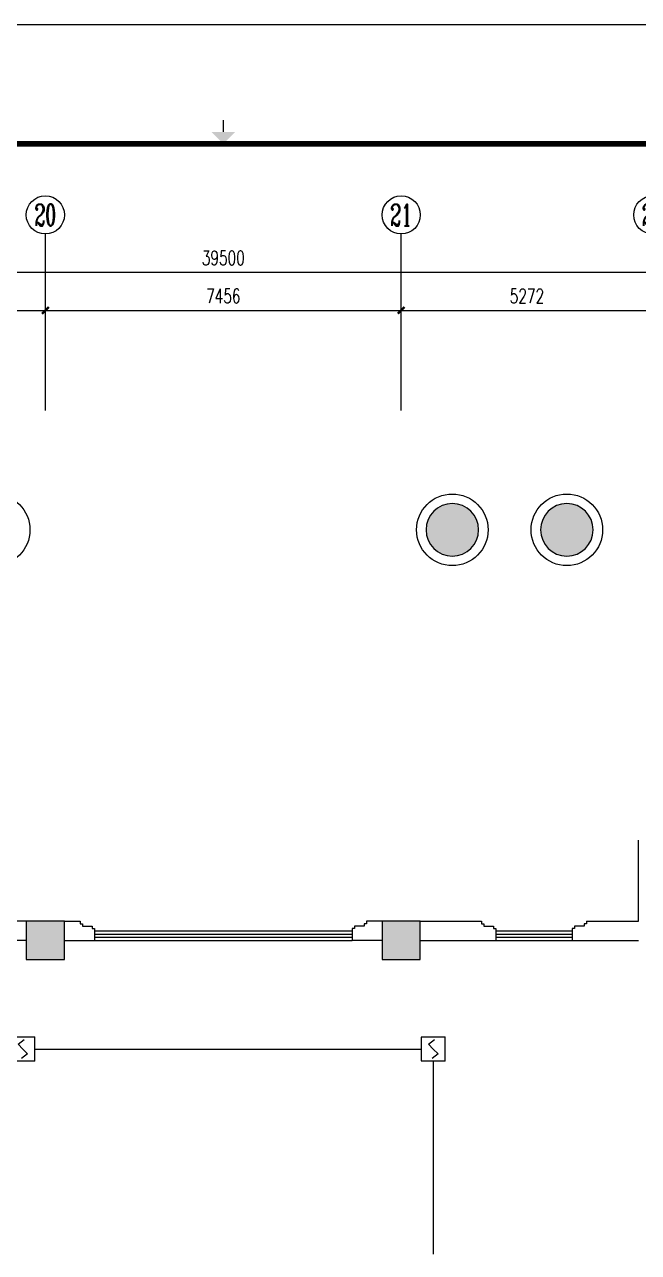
# Model space of a CAD drawing. Extents: x 190999 to 918899, y -200814 to 215286.
# Drawn here: x 788585 to 801449, y 11268 to 36986 of the extents above; entities that cross this region are included whole.
import ezdxf
from ezdxf.enums import TextEntityAlignment as Align

# ---------------------------------------------------------------- set-up
doc = ezdxf.new("R2010")
doc.units = 0
doc.header["$LTSCALE"] = 1000
doc.header["$MEASUREMENT"] = 0
doc.layers.get('Defpoints').update_dxf_attribs({"color": 1})
for name, color, linetype in [('00-EQUIP', 3, 'Continuous'), ('00-WIRE-4', 6, 'Continuous'), ('A-墙线', 2, 'Continuous'), ('A-外包装修', 250, 'Continuous'), ('A-外窗', 145, 'Continuous'), ('AXIS', 3, 'Continuous'), ('AXIS_TEXT', 7, 'Continuous'), ('COLUMN', 2, 'Continuous'), ('PUB_HATCH', 250, 'Continuous'), ('图框', 189, 'Continuous')]:
    doc.layers.add(name, color=color, linetype=linetype)
doc.styles.add('_TCH_AXIS', font='COMPLEX', dxfattribs={"bigfont": 'GBCBIG'})
doc.styles.add('COMPLEX', font='COMPLEX')
doc.styles.add('DIM_FONT', font='SIMPLEX', dxfattribs={"width": 0.7, "bigfont": 'GBCBIG'})
doc.styles.get("Standard").update_dxf_attribs({"font": 'simhei.ttf'})
doc.dimstyles.new('DIMN', dxfattribs={"dimtxt": 300, "dimasz": 100, "dimexe": 250, "dimexo": 300, "dimgap": 150, "dimtad": 1, "dimdec": 0, "dimzin": 0, "dimdsep": 46, "dimtxsty": 'DIM_FONT', "dimblk": 'ARCHTICK', "dimcen": 0.09, "dimclrt": 7, "dimazin": 2, "dimtfac": 1, "dimtdec": 0, "dimtix": 1, "dimtmove": 2, "dimatfit": 3, "dimfxl": 0, "dimtolj": 1, "dimtzin": 0, "dimarcsym": 0})

# ---------------------------------------------------------------- blocks, each defined once
blk = doc.blocks.new('TJAD_TK_A0')
at = {"layer": '图框'}
blk.add_line((973, -441.7), (973, 399.3), dxfattribs=at)
at = {"layer": '图框', "const_width": 1.2}
blk.add_lwpolyline([(2152, -431.7), (2152, 389.3), (998, 389.3), (998, -431.7)], close=True, dxfattribs=at)
at = {"layer": '图框', "const_width": 0.3}
blk.add_lwpolyline([(995.5, -21.2), (993, -21.2)], dxfattribs=at)
at = {"layer": '图框'}
blk.add_solid([(995.5, -23.7), (995.5, -18.7), (998, -21.2)], dxfattribs=at)
blk = doc.blocks.new('_ArchTick')
at = {"const_width": 0.5}
blk.add_lwpolyline([(-0.7, -0.7), (0.7, 0.7)], dxfattribs=at)
blk = doc.blocks.new('*D709')
at = {"layer": 'AXIS', "color": 0, "lineweight": -2}
for p, q in [((783749, 29775), (783749, 31250)), ((789021, 29775), (789021, 31250)), ((783749, 31000), (789021, 31000))]:
    blk.add_line(p, q, dxfattribs=at)
at = {"layer": 'Defpoints', "color": 0}
for p in [(789021, 31000), (783749, 29475), (789021, 29475)]:
    blk.add_point(p, dxfattribs=at)
at = {"layer": 'AXIS', "color": 0, "lineweight": -2, "xscale": 100, "yscale": 100, "zscale": 100, "rotation": 180}
blk.add_blockref('_ArchTick', (783749, 31000), dxfattribs=at)
at = {"layer": 'AXIS', "color": 0, "lineweight": -2, "xscale": 100, "yscale": 100, "zscale": 100}
blk.add_blockref('_ArchTick', (789021, 31000), dxfattribs=at)
at = {"layer": 'AXIS', "color": 7, "insert": (786385, 31300), "char_height": 300, "attachment_point": 5, "style": 'DIM_FONT'}
blk.add_mtext('\\A1;5272', dxfattribs=at)
blk = doc.blocks.new('*D710')
at = {"layer": 'AXIS', "color": 0, "lineweight": -2}
for p, q in [((789021, 29775), (789021, 31250)), ((796476, 29775), (796476, 31250)), ((789021, 31000), (796476, 31000))]:
    blk.add_line(p, q, dxfattribs=at)
at = {"layer": 'Defpoints', "color": 0}
for p in [(796476, 31000), (789021, 29475), (796476, 29475)]:
    blk.add_point(p, dxfattribs=at)
at = {"layer": 'AXIS', "color": 0, "lineweight": -2, "xscale": 100, "yscale": 100, "zscale": 100, "rotation": 180}
blk.add_blockref('_ArchTick', (789021, 31000), dxfattribs=at)
at = {"layer": 'AXIS', "color": 0, "lineweight": -2, "xscale": 100, "yscale": 100, "zscale": 100}
blk.add_blockref('_ArchTick', (796476, 31000), dxfattribs=at)
at = {"layer": 'AXIS', "color": 7, "insert": (792749, 31300), "char_height": 300, "attachment_point": 5, "style": 'DIM_FONT'}
blk.add_mtext('\\A1;7456', dxfattribs=at)
blk = doc.blocks.new('*D711')
at = {"layer": 'AXIS', "color": 0, "lineweight": -2}
for p, q in [((796476, 29775), (796476, 31250)), ((801749, 29775), (801749, 31250)), ((796476, 31000), (801749, 31000))]:
    blk.add_line(p, q, dxfattribs=at)
at = {"layer": 'Defpoints', "color": 0}
for p in [(801749, 31000), (796476, 29475), (801749, 29475)]:
    blk.add_point(p, dxfattribs=at)
at = {"layer": 'AXIS', "color": 0, "lineweight": -2, "xscale": 100, "yscale": 100, "zscale": 100, "rotation": 180}
blk.add_blockref('_ArchTick', (796476, 31000), dxfattribs=at)
at = {"layer": 'AXIS', "color": 0, "lineweight": -2, "xscale": 100, "yscale": 100, "zscale": 100}
blk.add_blockref('_ArchTick', (801749, 31000), dxfattribs=at)
at = {"layer": 'AXIS', "color": 7, "insert": (799112, 31300), "char_height": 300, "attachment_point": 5, "style": 'DIM_FONT'}
blk.add_mtext('\\A1;5272', dxfattribs=at)
blk = doc.blocks.new('*D716')
at = {"layer": 'AXIS', "color": 0, "lineweight": -2}
for p, q in [((772999, 29775), (772999, 32050)), ((812499, 29775), (812499, 32050)), ((772999, 31800), (812499, 31800))]:
    blk.add_line(p, q, dxfattribs=at)
at = {"layer": 'Defpoints', "color": 0}
for p in [(812499, 31800), (772999, 29475), (812499, 29475)]:
    blk.add_point(p, dxfattribs=at)
at = {"layer": 'AXIS', "color": 0, "lineweight": -2, "xscale": 100, "yscale": 100, "zscale": 100, "rotation": 180}
blk.add_blockref('_ArchTick', (772999, 31800), dxfattribs=at)
at = {"layer": 'AXIS', "color": 0, "lineweight": -2, "xscale": 100, "yscale": 100, "zscale": 100}
blk.add_blockref('_ArchTick', (812499, 31800), dxfattribs=at)
at = {"layer": 'AXIS', "color": 7, "insert": (792749, 32100), "char_height": 300, "attachment_point": 5, "style": 'DIM_FONT'}
blk.add_mtext('\\A1;39500', dxfattribs=at)
blk = doc.blocks.new('_AXISO')
blk.add_circle((0, 0), 0.5)
at = {"layer": 'AXIS_TEXT', "style": 'COMPLEX', "width": 1.041667}
blk.add_attdef('A', text='', height=0.56, dxfattribs=at).set_placement((-0.25, -0.28), (0.25, -0.28), align=Align.FIT)
blk = doc.blocks.new('_LINKPT1')
at = {"color": 0}
blk.add_line((0, 0), (0, 0), dxfattribs=at)
blk = doc.blocks.new('3S1KCGW2')
for p, q in [((0.5, 0.5), (-0.5, 0.5)), ((-0.5, 0.5), (-0.5, -0.5)), ((-0.2, 0.2), (0.05, 0.4)), ((0, 0), (-0.2, 0.2)), ((0, 0), (0.2, -0.2)), ((0.5, -0.5), (0.5, 0.5)), ((-0.5, -0.5), (0.5, -0.5)), ((0.2, -0.2), (-0.05, -0.4))]:
    blk.add_line(p, q)
at = {"const_width": 0.04, "flags": 128}
blk.add_lwpolyline([(-0.5, -0.5), (-0.5, 0.5), (0.5, 0.5), (0.5, -0.5)], close=True, dxfattribs=at)
at = {"xscale": 0.002, "yscale": 0.002, "zscale": 0.002}
for p in [(-0.5, 0), (0, 0.5), (0.5, 0), (0, -0.5)]:
    blk.add_blockref('_LINKPT1', p, dxfattribs=at)
at = {"flags": 9}
blk.add_attdef('A', (0, 0), '', height=0.00002, dxfattribs=at)

msp = doc.modelspace()

# ---------------------------------------------------------------- hatches: boundary and pattern name
at = {"layer": 'PUB_HATCH'}
for points in [[(798098.5, 26403.7, 1), (796998.5, 26403.7, 1)], [(800498.5, 26403.7, 1), (799398.5, 26403.7, 1)], [(789420.6, 17403.7), (789420.6, 18203.7), (788620.6, 18203.7), (788620.6, 17403.7)], [(796076.5, 17403.7), (796876.5, 17403.7), (796876.5, 18203.7), (796076.5, 18203.7)]]:
    msp.add_hatch(color=256, dxfattribs=at).paths.add_polyline_path(points)

# ---------------------------------------------------------------- linework, layer by layer
at = {"layer": '00-WIRE-4'}
for p, q in [((788798.5, 15528.7), (796898.5, 15528.7)), ((797148.5, 15278.7), (797148.5, 11228.7))]:
    msp.add_line(p, q, dxfattribs=at)
at = {"layer": 'A-墙线'}
for p, q in [((801448.5, 18203.7), (801448.5, 19903.7)), ((788620.6, 18203.7), (787338.3, 18203.7)), ((789420.6, 18203.7), (789748.5, 18203.7)), ((789748.5, 18203.7), (789748.5, 18153.7)), ((789748.5, 18153.7), (789798.5, 18153.7)), ((789798.5, 18153.7), (789798.5, 18103.7)), ((789798.5, 18103.7), (789998.5, 18103.7)), ((789998.5, 18103.7), (789998.5, 18053.7)), ((789998.5, 18053.7), (790048.5, 18053.7)), ((790048.5, 18053.7), (790048.5, 17803.7)), ((795498.5, 18053.7), (795448.5, 18053.7)), ((795448.5, 18053.7), (795448.5, 17803.7)), ((795498.5, 18103.7), (795498.5, 18053.7)), ((795698.5, 18103.7), (795498.5, 18103.7)), ((795698.5, 18153.7), (795698.5, 18103.7)), ((795748.5, 18153.7), (795698.5, 18153.7)), ((796076.5, 18203.7), (795748.5, 18203.7)), ((795748.5, 18203.7), (795748.5, 18153.7)), ((796876.5, 18203.7), (798158.8, 18203.7)), ((798158.8, 18203.7), (798158.8, 18153.7)), ((798158.8, 18153.7), (798208.8, 18153.7)), ((798208.8, 18153.7), (798208.8, 18103.7)), ((798208.8, 18103.7), (798408.8, 18103.7)), ((798408.8, 18103.7), (798408.8, 18053.7)), ((798408.8, 18053.7), (798458.8, 18053.7)), ((798458.8, 18053.7), (798458.8, 17803.7)), ((800108.8, 18053.7), (800058.8, 18053.7)), ((800058.8, 18053.7), (800058.8, 17803.7)), ((800108.8, 18103.7), (800108.8, 18053.7)), ((800308.8, 18103.7), (800108.8, 18103.7)), ((800308.8, 18153.7), (800308.8, 18103.7)), ((800358.8, 18153.7), (800308.8, 18153.7)), ((800358.8, 18203.7), (801448.5, 18203.7)), ((800358.8, 18203.7), (800358.8, 18153.7)), ((788620.6, 17803.7), (787038.3, 17803.7)), ((789420.6, 17803.7), (790048.5, 17803.7)), ((796076.5, 17803.7), (795448.5, 17803.7)), ((796876.5, 17803.7), (798458.8, 17803.7)), ((800058.8, 17803.7), (801448.5, 17803.7))]:
    msp.add_line(p, q, dxfattribs=at)
at = {"layer": 'A-外包装修'}
for centre in [(787948.5, 26403.7), (797548.5, 26403.7), (799948.5, 26403.7)]:
    msp.add_circle(centre, 750, dxfattribs=at)
at = {"layer": 'A-外窗'}
for p, q in [((790048.5, 18003.7), (795448.5, 18003.7)), ((798458.8, 18003.7), (800058.8, 18003.7)), ((790048.5, 17933.7), (795448.5, 17933.7)), ((790048.5, 17873.7), (795448.5, 17873.7)), ((790048.5, 17803.7), (795448.5, 17803.7)), ((798458.8, 17933.7), (800058.8, 17933.7)), ((798458.8, 17873.7), (800058.8, 17873.7)), ((798458.8, 17803.7), (800058.8, 17803.7))]:
    msp.add_line(p, q, dxfattribs=at)
at = {"layer": 'AXIS'}
for p, q in [((789020.6, 28903.7), (789020.6, 32600.2)), ((796476.5, 28903.7), (796476.5, 32600.2))]:
    msp.add_line(p, q, dxfattribs=at)
at = {"layer": 'COLUMN'}
for p, q in [((789420.6, 18203.7), (788620.6, 18203.7)), ((788620.6, 18203.7), (788620.6, 17403.7)), ((789420.6, 17403.7), (789420.6, 18203.7)), ((796876.5, 18203.7), (796076.5, 18203.7)), ((796076.5, 18203.7), (796076.5, 17403.7)), ((796876.5, 17403.7), (796876.5, 18203.7)), ((788620.6, 17403.7), (789420.6, 17403.7)), ((796076.5, 17403.7), (796876.5, 17403.7))]:
    msp.add_line(p, q, dxfattribs=at)
for centre, start, end in [((797548.5, 26403.7), 0, 180), ((799948.5, 26403.7), 0, 180), ((797548.5, 26403.7), 180, 0), ((799948.5, 26403.7), 180, 0)]:
    msp.add_arc(centre, 550, start, end, dxfattribs=at)

# ---------------------------------------------------------------- block references
at = {"layer": '00-EQUIP', "xscale": 500, "yscale": 500, "zscale": 500, "rotation": 180}
for p in [(788548.5, 15528.7), (797148.5, 15528.7)]:
    msp.add_blockref('3S1KCGW2', p, dxfattribs=at)
at = {"layer": 'AXIS'}
ref = msp.add_blockref('_AXISO', (789020.6, 33000.2), dxfattribs=dict(at, xscale=800, yscale=800, zscale=800))
ref.add_attrib('A', '20', dxfattribs={"layer": 'AXIS_TEXT', "height": 452.55, "style": '_TCH_AXIS', "width": 0.617647}).set_placement((788794.3, 32774), (789246.9, 32774), align=Align.FIT)
ref = msp.add_blockref('_AXISO', (796476.5, 33000.2), dxfattribs=dict(at, xscale=800, yscale=800, zscale=800))
ref.add_attrib('A', '21', dxfattribs={"layer": 'AXIS_TEXT', "height": 452.55, "style": '_TCH_AXIS', "width": 0.724138}).set_placement((796250.2, 32774), (796702.7, 32774), align=Align.FIT)
ref = msp.add_blockref('_AXISO', (801748.5, 33000.2), dxfattribs=dict(at, xscale=800, yscale=800, zscale=800))
ref.add_attrib('A', '22', dxfattribs={"layer": 'AXIS_TEXT', "height": 452.55, "style": '_TCH_AXIS', "width": 0.617647}).set_placement((801522.3, 32774), (801974.8, 32774), align=Align.FIT)
at = {"layer": '图框', "xscale": 100, "yscale": 100, "zscale": 100, "rotation": 270}
msp.add_blockref('TJAD_TK_A0', (794868.8, 134286.5), dxfattribs=at)

# ---------------------------------------------------------------- dimensions: what is measured, and where the dimension line sits
at = {"layer": 'AXIS'}
for p1, p2, distance, picture, middle in [((772998.5, 29475.2), (812498.5, 29475.2), 2325, '*D716', (792748.5, 32100.2)), ((783748.5, 29475.2), (789020.6, 29475.2), 1525, '*D709', (786384.6, 31300.2)), ((789020.6, 29475.2), (796476.5, 29475.2), 1525, '*D710', (792748.5, 31300.2)), ((796476.5, 29475.2), (801748.5, 29475.2), 1525, '*D711', (799112.5, 31300.2))]:
    dim = msp.add_aligned_dim(p1=p1, p2=p2, distance=distance, dimstyle='DIMN', dxfattribs=at)
    dim.commit()
    dim.dimension.update_dxf_attribs({"geometry": picture, "text_midpoint": middle})

doc.saveas('drawing.dxf')
